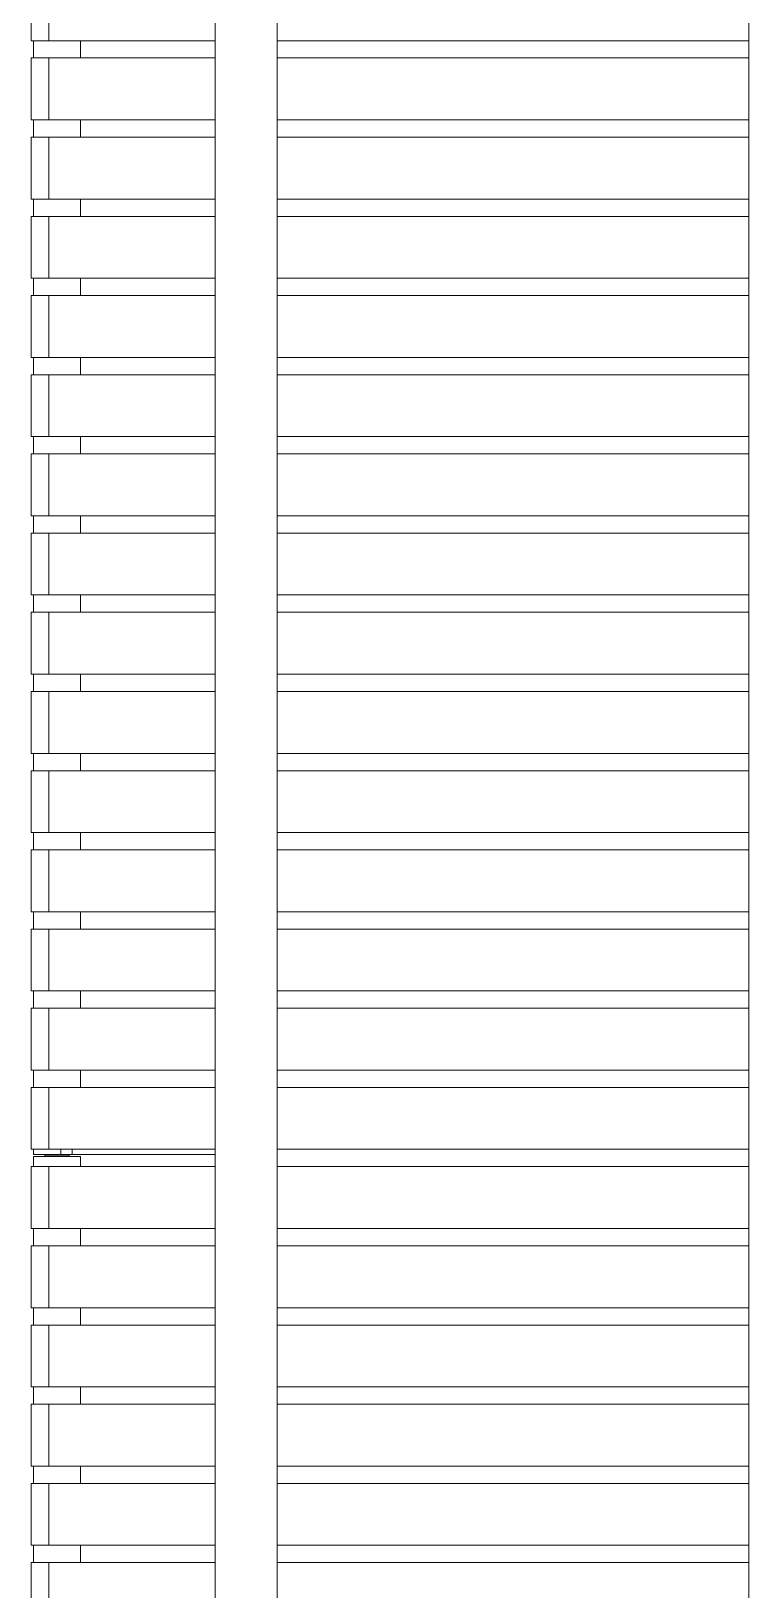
# Model space of a CAD drawing. Header units: millimetres. Extents: x 8553 to 64453, y 11523 to 72084.
# Drawn here: x 48689 to 49153, y 21092 to 22099 of the extents above; entities that cross this region are included whole.
import ezdxf

# ---------------------------------------------------------------- set-up
doc = ezdxf.new("R2010")
doc.units = ezdxf.units.MM
doc.layers.add('grey', color=254, linetype='Continuous')

msp = doc.modelspace()

# ---------------------------------------------------------------- linework, layer by layer
at = {"layer": 'grey', "linetype": 'Continuous', "lineweight": 15}
for p, q in [((48808.083, 22271.382), (48808.083, 19649.782)), ((48848.083, 19649.782), (48848.083, 22271.382)), ((49152.846, 22271.382), (49152.846, 19649.782)), ((48689.15, 22133.277), (48689.15, 22093.277)), ((48700.512, 22133.277), (48700.512, 22093.277)), ((48689.15, 22093.277), (48700.512, 22093.277)), ((48690.644, 22093.277), (48690.644, 22082.077)), ((48690.644, 22093.277), (48690.644, 22082.077)), ((48808.083, 22093.277), (48700.512, 22093.277)), ((48721.044, 22082.077), (48721.044, 22093.277)), ((48721.044, 22082.077), (48721.044, 22093.277)), ((49152.846, 22093.277), (48848.083, 22093.277)), ((48689.15, 22082.077), (48689.15, 22042.077)), ((48689.15, 22082.077), (48700.512, 22082.077)), ((48700.512, 22082.077), (48700.512, 22042.077)), ((48808.083, 22082.077), (48700.512, 22082.077)), ((49152.846, 22082.077), (48848.083, 22082.077)), ((48689.15, 22042.077), (48700.512, 22042.077)), ((48690.644, 22042.077), (48690.644, 22030.877)), ((48690.644, 22042.077), (48690.644, 22030.877)), ((48808.083, 22042.077), (48700.512, 22042.077)), ((48721.044, 22030.877), (48721.044, 22042.077)), ((48721.044, 22030.877), (48721.044, 22042.077)), ((49152.846, 22042.077), (48848.083, 22042.077)), ((48689.15, 22030.877), (48689.15, 21990.877)), ((48689.15, 22030.877), (48700.512, 22030.877)), ((48700.512, 22030.877), (48700.512, 21990.877)), ((48808.083, 22030.877), (48700.512, 22030.877)), ((49152.846, 22030.877), (48848.083, 22030.877)), ((48689.15, 21990.877), (48700.512, 21990.877)), ((48690.644, 21990.877), (48690.644, 21979.677)), ((48690.644, 21990.877), (48690.644, 21979.677)), ((48808.083, 21990.877), (48700.512, 21990.877)), ((48721.044, 21979.677), (48721.044, 21990.877)), ((48721.044, 21979.677), (48721.044, 21990.877)), ((49152.846, 21990.877), (48848.083, 21990.877)), ((48689.15, 21979.677), (48689.15, 21939.677)), ((48689.15, 21979.677), (48700.512, 21979.677)), ((48700.512, 21979.677), (48700.512, 21939.677)), ((48808.083, 21979.677), (48700.512, 21979.677)), ((49152.846, 21979.677), (48848.083, 21979.677)), ((48689.15, 21939.677), (48700.512, 21939.677)), ((48690.644, 21939.677), (48690.644, 21928.477)), ((48690.644, 21939.677), (48690.644, 21928.477)), ((48808.083, 21939.677), (48700.512, 21939.677)), ((48721.044, 21928.477), (48721.044, 21939.677)), ((48721.044, 21928.477), (48721.044, 21939.677)), ((49152.846, 21939.677), (48848.083, 21939.677)), ((48689.15, 21928.477), (48689.15, 21888.477)), ((48689.15, 21928.477), (48700.512, 21928.477)), ((48700.512, 21928.477), (48700.512, 21888.477)), ((48808.083, 21928.477), (48700.512, 21928.477)), ((49152.846, 21928.477), (48848.083, 21928.477)), ((48689.15, 21888.477), (48700.512, 21888.477)), ((48690.644, 21888.477), (48690.644, 21877.277)), ((48690.644, 21888.477), (48690.644, 21877.277)), ((48808.083, 21888.477), (48700.512, 21888.477)), ((48721.044, 21877.277), (48721.044, 21888.477)), ((48721.044, 21877.277), (48721.044, 21888.477)), ((49152.846, 21888.477), (48848.083, 21888.477)), ((48689.15, 21877.277), (48689.15, 21837.277)), ((48689.15, 21877.277), (48700.512, 21877.277)), ((48700.512, 21877.277), (48700.512, 21837.277)), ((48808.083, 21877.277), (48700.512, 21877.277)), ((49152.846, 21877.277), (48848.083, 21877.277)), ((48689.15, 21837.277), (48700.512, 21837.277)), ((48690.644, 21837.277), (48690.644, 21826.077)), ((48690.644, 21837.277), (48690.644, 21826.077)), ((48808.083, 21837.277), (48700.512, 21837.277)), ((48721.044, 21826.077), (48721.044, 21837.277)), ((48721.044, 21826.077), (48721.044, 21837.277)), ((49152.846, 21837.277), (48848.083, 21837.277)), ((48689.15, 21826.077), (48689.15, 21786.077)), ((48689.15, 21826.077), (48700.512, 21826.077)), ((48700.512, 21826.077), (48700.512, 21786.077)), ((48808.083, 21826.077), (48700.512, 21826.077)), ((49152.846, 21826.077), (48848.083, 21826.077)), ((48689.15, 21786.077), (48700.512, 21786.077)), ((48690.644, 21786.077), (48690.644, 21774.877)), ((48690.644, 21786.077), (48690.644, 21774.877)), ((48808.083, 21786.077), (48700.512, 21786.077)), ((48721.044, 21774.877), (48721.044, 21786.077)), ((48721.044, 21774.877), (48721.044, 21786.077)), ((49152.846, 21786.077), (48848.083, 21786.077)), ((48689.15, 21774.877), (48689.15, 21734.877)), ((48689.15, 21774.877), (48700.512, 21774.877)), ((48700.512, 21774.877), (48700.512, 21734.877)), ((48808.083, 21774.877), (48700.512, 21774.877)), ((49152.846, 21774.877), (48848.083, 21774.877)), ((48689.15, 21734.877), (48700.512, 21734.877)), ((48690.644, 21734.877), (48690.644, 21723.677)), ((48690.644, 21734.877), (48690.644, 21723.677)), ((48808.083, 21734.877), (48700.512, 21734.877)), ((48721.044, 21723.677), (48721.044, 21734.877)), ((48721.044, 21723.677), (48721.044, 21734.877)), ((49152.846, 21734.877), (48848.083, 21734.877)), ((48689.15, 21723.677), (48689.15, 21683.677)), ((48689.15, 21723.677), (48700.512, 21723.677)), ((48700.512, 21723.677), (48700.512, 21683.677)), ((48808.083, 21723.677), (48700.512, 21723.677)), ((49152.846, 21723.677), (48848.083, 21723.677)), ((48689.15, 21683.677), (48700.512, 21683.677)), ((48690.644, 21683.677), (48690.644, 21672.477)), ((48690.644, 21683.677), (48690.644, 21672.477)), ((48808.083, 21683.677), (48700.512, 21683.677)), ((48721.044, 21672.477), (48721.044, 21683.677)), ((48721.044, 21672.477), (48721.044, 21683.677)), ((49152.846, 21683.677), (48848.083, 21683.677)), ((48689.15, 21672.477), (48689.15, 21632.477)), ((48689.15, 21672.477), (48700.512, 21672.477)), ((48700.512, 21672.477), (48700.512, 21632.477)), ((48808.083, 21672.477), (48700.512, 21672.477)), ((49152.846, 21672.477), (48848.083, 21672.477)), ((48689.15, 21632.477), (48700.512, 21632.477)), ((48690.644, 21632.477), (48690.644, 21621.277)), ((48690.644, 21632.477), (48690.644, 21621.277)), ((48808.083, 21632.477), (48700.512, 21632.477)), ((48721.044, 21621.277), (48721.044, 21632.477)), ((48721.044, 21621.277), (48721.044, 21632.477)), ((49152.846, 21632.477), (48848.083, 21632.477)), ((48689.15, 21621.277), (48689.15, 21581.277)), ((48689.15, 21621.277), (48700.512, 21621.277)), ((48700.512, 21621.277), (48700.512, 21581.277)), ((48808.083, 21621.277), (48700.512, 21621.277)), ((49152.846, 21621.277), (48848.083, 21621.277)), ((48689.15, 21581.277), (48700.512, 21581.277)), ((48690.644, 21581.277), (48690.644, 21570.077)), ((48690.644, 21581.277), (48690.644, 21570.077)), ((48808.083, 21581.277), (48700.512, 21581.277)), ((48721.044, 21570.077), (48721.044, 21581.277)), ((48721.044, 21570.077), (48721.044, 21581.277)), ((49152.846, 21581.277), (48848.083, 21581.277)), ((48689.15, 21570.077), (48689.15, 21530.077)), ((48689.15, 21570.077), (48700.512, 21570.077)), ((48700.512, 21570.077), (48700.512, 21530.077)), ((48808.083, 21570.077), (48700.512, 21570.077)), ((49152.846, 21570.077), (48848.083, 21570.077)), ((48689.15, 21530.077), (48700.512, 21530.077)), ((48690.644, 21530.077), (48690.644, 21518.877)), ((48690.644, 21530.077), (48690.644, 21518.877)), ((48808.083, 21530.077), (48700.512, 21530.077)), ((48721.044, 21518.877), (48721.044, 21530.077)), ((48721.044, 21518.877), (48721.044, 21530.077)), ((49152.846, 21530.077), (48848.083, 21530.077)), ((48689.15, 21518.877), (48689.15, 21478.877)), ((48689.15, 21518.877), (48700.512, 21518.877)), ((48700.512, 21518.877), (48700.512, 21478.877)), ((48808.083, 21518.877), (48700.512, 21518.877)), ((49152.846, 21518.877), (48848.083, 21518.877)), ((48689.15, 21478.877), (48700.512, 21478.877)), ((48690.644, 21478.877), (48690.644, 21467.677)), ((48690.644, 21478.877), (48690.644, 21467.677)), ((48808.083, 21478.877), (48700.512, 21478.877)), ((48721.044, 21467.677), (48721.044, 21478.877)), ((48721.044, 21467.677), (48721.044, 21478.877)), ((49152.846, 21478.877), (48848.083, 21478.877)), ((48689.15, 21467.677), (48689.15, 21427.677)), ((48689.15, 21467.677), (48700.512, 21467.677)), ((48700.512, 21467.677), (48700.512, 21427.677)), ((48808.083, 21467.677), (48700.512, 21467.677)), ((49152.846, 21467.677), (48848.083, 21467.677)), ((48689.15, 21427.677), (48700.512, 21427.677)), ((48690.644, 21427.677), (48690.644, 21416.477)), ((48690.644, 21427.677), (48690.644, 21416.477)), ((48808.083, 21427.677), (48700.512, 21427.677)), ((48721.044, 21416.477), (48721.044, 21427.677)), ((48721.044, 21416.477), (48721.044, 21427.677)), ((49152.846, 21427.677), (48848.083, 21427.677)), ((48689.15, 21416.477), (48689.15, 21376.477)), ((48689.15, 21416.477), (48700.512, 21416.477)), ((48700.512, 21416.477), (48700.512, 21376.477)), ((48808.083, 21416.477), (48700.512, 21416.477)), ((49152.846, 21416.477), (48848.083, 21416.477)), ((48689.15, 21376.477), (48700.512, 21376.477)), ((48690.644, 21376.477), (48690.644, 21373.043)), ((48808.083, 21376.477), (48700.512, 21376.477)), ((48708.339, 21373.043), (48708.339, 21376.477)), ((48715.571, 21376.477), (48715.571, 21373.043)), ((49152.846, 21376.477), (48848.083, 21376.477)), ((48689.15, 21365.277), (48689.15, 21325.277)), ((48689.15, 21365.277), (48700.512, 21365.277)), ((48690.644, 21373.043), (48708.339, 21373.043)), ((48690.644, 21371.843), (48690.644, 21365.277)), ((48690.644, 21371.843), (48691.716, 21371.843)), ((48691.716, 21371.843), (48721.044, 21371.843)), ((48698.444, 21373.043), (48698.044, 21372.643)), ((48698.044, 21372.643), (48698.044, 21371.843)), ((48698.044, 21372.643), (48712.269, 21372.643)), ((48700.512, 21365.277), (48700.512, 21325.277)), ((48808.083, 21365.277), (48700.512, 21365.277)), ((48715.571, 21373.043), (48708.339, 21373.043)), ((48712.269, 21372.643), (48713.644, 21372.643)), ((48713.644, 21372.643), (48713.244, 21373.043)), ((48713.644, 21371.843), (48713.644, 21372.643)), ((48715.571, 21373.043), (48808.083, 21373.043)), ((48721.044, 21365.277), (48721.044, 21371.843)), ((49152.846, 21365.277), (48848.083, 21365.277)), ((48689.15, 21325.277), (48700.512, 21325.277)), ((48690.644, 21325.277), (48690.644, 21314.077)), ((48808.083, 21325.277), (48700.512, 21325.277)), ((48721.044, 21314.077), (48721.044, 21325.277)), ((49152.846, 21325.277), (48848.083, 21325.277)), ((48689.15, 21314.077), (48689.15, 21274.077)), ((48689.15, 21314.077), (48700.512, 21314.077)), ((48700.512, 21314.077), (48700.512, 21274.077)), ((48808.083, 21314.077), (48700.512, 21314.077)), ((49152.846, 21314.077), (48848.083, 21314.077)), ((48689.15, 21274.077), (48700.512, 21274.077)), ((48690.644, 21274.077), (48690.644, 21262.877)), ((48808.083, 21274.077), (48700.512, 21274.077)), ((48721.044, 21262.877), (48721.044, 21274.077)), ((49152.846, 21274.077), (48848.083, 21274.077)), ((48689.15, 21262.877), (48689.15, 21222.877)), ((48689.15, 21262.877), (48700.512, 21262.877)), ((48700.512, 21262.877), (48700.512, 21222.877)), ((48808.083, 21262.877), (48700.512, 21262.877)), ((49152.846, 21262.877), (48848.083, 21262.877)), ((48689.15, 21222.877), (48700.512, 21222.877)), ((48690.644, 21222.877), (48690.644, 21211.677)), ((48808.083, 21222.877), (48700.512, 21222.877)), ((48721.044, 21211.677), (48721.044, 21222.877)), ((49152.846, 21222.877), (48848.083, 21222.877)), ((48689.15, 21211.677), (48689.15, 21171.677)), ((48689.15, 21211.677), (48700.512, 21211.677)), ((48700.512, 21211.677), (48700.512, 21171.677)), ((48808.083, 21211.677), (48700.512, 21211.677)), ((49152.846, 21211.677), (48848.083, 21211.677)), ((48689.15, 21171.677), (48700.512, 21171.677)), ((48690.644, 21171.677), (48690.644, 21160.477)), ((48808.083, 21171.677), (48700.512, 21171.677)), ((48721.044, 21160.477), (48721.044, 21171.677)), ((49152.846, 21171.677), (48848.083, 21171.677)), ((48689.15, 21160.477), (48689.15, 21120.477)), ((48689.15, 21160.477), (48700.512, 21160.477)), ((48700.512, 21160.477), (48700.512, 21120.477)), ((48808.083, 21160.477), (48700.512, 21160.477)), ((49152.846, 21160.477), (48848.083, 21160.477)), ((48689.15, 21120.477), (48700.512, 21120.477)), ((48690.644, 21120.477), (48690.644, 21109.277)), ((48808.083, 21120.477), (48700.512, 21120.477)), ((48721.044, 21109.277), (48721.044, 21120.477)), ((49152.846, 21120.477), (48848.083, 21120.477)), ((48689.15, 21109.277), (48689.15, 21069.277)), ((48689.15, 21109.277), (48700.512, 21109.277)), ((48700.512, 21109.277), (48700.512, 21069.277)), ((48808.083, 21109.277), (48700.512, 21109.277)), ((49152.846, 21109.277), (48848.083, 21109.277))]:
    msp.add_line(p, q, dxfattribs=at)

doc.saveas('drawing.dxf')
